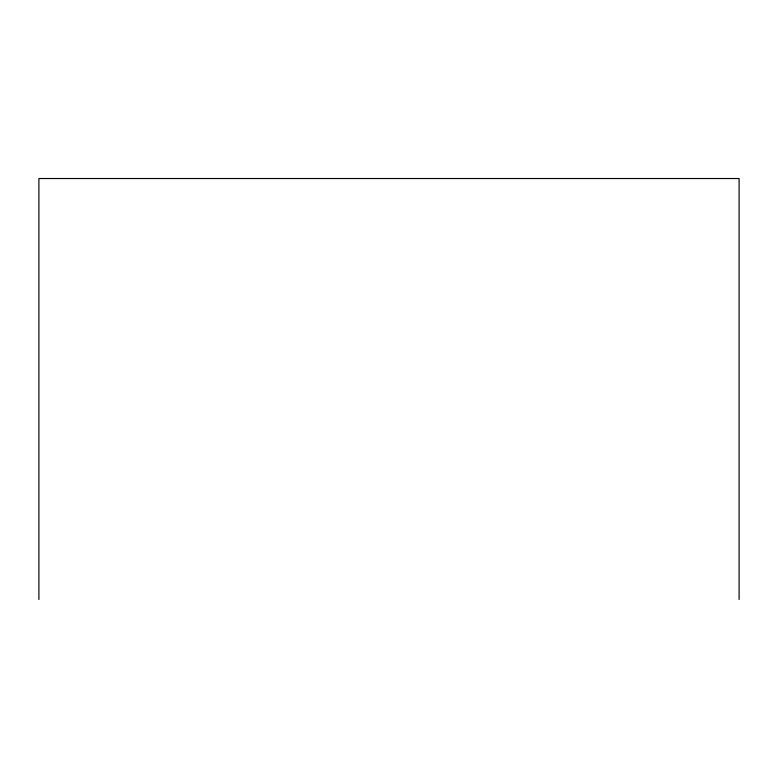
<?xml version="1.0" encoding="UTF-8"?>
<svg xmlns="http://www.w3.org/2000/svg" width="778" height="778" viewBox="0 0 778 778"><rect width="100%" height="100%" fill="white"/><g stroke="black" fill="none" stroke-linecap="round" stroke-linejoin="round"><path stroke-width="1.17" d="M739.1 599.478L739.1 178.522L38.9 178.522L38.9 599.478"/></g></svg>
